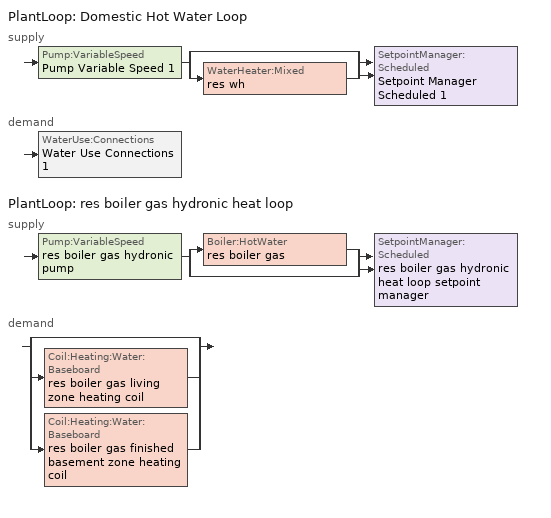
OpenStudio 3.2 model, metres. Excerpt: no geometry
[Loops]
PlantLoop 'Domestic Hot Water Loop'
 supply: Pump:VariableSpeed 'Pump Variable Speed 1' > split
  | bypass
  | WaterHeater:Mixed 'res wh'
  join > SetpointManager:Scheduled 'Setpoint Manager Scheduled 1'
 demand: WaterUse:Connections 'Water Use Connections 1'
PlantLoop 'res boiler gas hydronic heat loop'
 supply: Pump:VariableSpeed 'res boiler gas hydronic pump' > split
  | Boiler:HotWater 'res boiler gas'
  | bypass
  join > SetpointManager:Scheduled 'res boiler gas hydronic heat loop setpoint manager'
 demand: split
  | bypass
  | Coil:Heating:Water:Baseboard 'res boiler gas living zone heating coil'
  | Coil:Heating:Water:Baseboard 'res boiler gas finished basement zone heating coil'
[Sizing:Zone] Zone Cooling Design Supply Air Temperature Input Method=SupplyAirTemperature; Zone Cooling Design Supply Air Temperature {C}=14; Zone Cooling Design Supply Air Temperature Difference {deltaC}=11.11; Zone Heating Design Supply Air Temperature Input Method=SupplyAirTemperature; Zone Heating Design Supply Air Temperature {C}=40; Zone Heating Design Supply Air Temperature Difference {deltaC}=11.11; Zone Cooling Design Supply Air Humidity Ratio {kg-H2O/kg-air}=0.0085; Zone Heating Design Supply Air Humidity Ratio {kg-H2O/kg-air}=0.008; Cooling Design Air Flow Method=DesignDay; Heating Design Air Flow Method=DesignDay; Account for Dedicated Outdoor Air System=No; Dedicated Outdoor Air System Control Strategy=NeutralSupplyAir; Dedicated Outdoor Air Low Setpoint Temperature for Design {C}=autosize; Dedicated Outdoor Air High Setpoint Temperature for Design {C}=autosize
living zone; finished basement zone
[Zone equipment]
living zone: res boiler gas living zone convective water
finished basement zone: res boiler gas finished basement zone convective water
[PlantLoop] Glycol Concentration=0; Load Distribution Scheme=Optimal
Name | Maximum Loop Flow Rate {m3/s} | Plant Loop Volume {m3} | Fluid Type | Maximum Loop Temperature {C} | Minimum Loop Temperature {C} | Minimum Loop Flow Rate {m3/s}
Domestic Hot Water Loop | 0.01 | 0.003
res boiler gas hydronic heat loop |  | Autocalculate | Water | 100 | 0 | 0
[Sizing:Plant] Loop Type=Heating; Sizing Option=NonCoincident; Zone Timesteps in Averaging Window=1; Coincident Sizing Factor Mode=None
Name | Design Loop Exit Temperature {C} | Loop Design Temperature Difference {deltaC}
Domestic Hot Water Loop | 52.6667 | 5.55556
res boiler gas hydronic heat loop | 82.2222 | 11.1111
[Pump:VariableSpeed] Fraction of Motor Inefficiencies to Fluid Stream=0; Coefficient 1 of the Part Load Performance Curve=0; Coefficient 2 of the Part Load Performance Curve=1; Coefficient 3 of the Part Load Performance Curve=0; Coefficient 4 of the Part Load Performance Curve=0; Pump Control Type=Intermittent; Skin Loss Radiative Fraction=0.5; Design Power Sizing Method=PowerPerFlowPerPressure; Design Electric Power per Unit Flow Rate {W/(m3/s)}=348701.1; Design Shaft Power per Unit Flow Rate per Unit Head {W-s/m3-Pa}=1.28205; Design Minimum Flow Rate Fraction=0
Name | Rated Flow Rate {m3/s} | Rated Pump Head {Pa} | Rated Power Consumption {W} | Motor Efficiency
Pump Variable Speed 1 | 0.01 | 1 | 0 | 1
res boiler gas hydronic pump |  | 20000 |  | 0.9
[SetpointManager:Scheduled] Control Variable=Temperature
Name | Schedule
Setpoint Manager Scheduled 1 | dhw temp
res boiler gas hydronic heat loop setpoint manager | res boiler gas hydronic heat supply setpoint
[WaterHeater:Mixed]
res wh: Tank Volume {m3}=0.143846; Setpoint Temperature Schedule=WH Setpoint Temp; Deadband Temperature Difference {deltaC}=2; Maximum Temperature Limit {C}=99; Heater Control Type=Cycle; Heater Maximum Capacity {W}=11722.8; Heater Minimum Capacity {W}=0; Heater Fuel Type=NaturalGas; Heater Thermal Efficiency=0.773298; Off Cycle Parasitic Fuel Consumption Rate {W}=0; Off Cycle Parasitic Fuel Type=Electricity; Off Cycle Parasitic Heat Fraction to Tank=0; On Cycle Parasitic Fuel Consumption Rate {W}=0; On Cycle Parasitic Fuel Type=Electricity; On Cycle Parasitic Heat Fraction to Tank=0; Ambient Temperature Indicator=ThermalZone; Ambient Temperature Thermal Zone=finished basement zone; Off Cycle Loss Coefficient to Ambient Temperature {W/K}=4.15693; Off Cycle Loss Fraction to Thermal Zone=0.64; On Cycle Loss Coefficient to Ambient Temperature {W/K}=4.15693; On Cycle Loss Fraction to Thermal Zone=1; Use Side Effectiveness=1; Source Side Effectiveness=1; Use Side Design Flow Rate {m3/s}=autosize; Source Side Design Flow Rate {m3/s}=autosize; Indirect Water Heating Recovery Time {hr}=1.5; Source Side Flow Control Mode=IndirectHeatPrimarySetpoint
[WaterHeater:Sizing]
res wh: Design Mode=PeakDraw; Time Storage Can Meet Peak Draw {hr}=0.538503; Time for Tank Recovery {hr}=0; Nominal Tank Volume for Autosizing Plant Connections {m3}=1
[WaterUse:Connections]
Water Use Connections 1: Drain Water Heat Exchanger Type=None; Drain Water Heat Exchanger Destination=Plant; Water Use Equipment Name 1=res shower; Water Use Equipment Name 2=res sink; Water Use Equipment Name 3=res bath; Water Use Equipment Name 4=res shower dist; Water Use Equipment Name 5=res sink dist; Water Use Equipment Name 6=res bath dist; Water Use Equipment Name 7=res dw; Water Use Equipment Name 8=res cw
[WaterUse:Equipment:Definition]
Name | Peak Flow Rate {m3/s} | Target Temperature Schedule
res shower | 0.0176332 | fixtures temperature schedule
res sink | 0.0157378 | fixtures temperature schedule
res bath | 0.00441644 | fixtures temperature schedule
res shower dist; res sink dist; res bath dist | 0 | fixtures temperature schedule
res dw | 0.00104011 | res dw temperature schedule
res cw | 0.00629939 | res cw temperature schedule
[OtherEquipment:Definition] Design Level Calculation Method=EquipmentLevel; Fraction Radiant=0; Fraction Lost=0
Name | Design Level {W} | Fraction Latent
res shower | 507081 | 0.487197
res sink | 158036 | 0.312221
res bath | 65146.3 | 0
[EnergyManagementSystem:Sensor]
Name | Output Variable or Output Meter Index Key | Output Variable or Output Meter
res_boiler_gas_hydronic_pump_s | res boiler gas hydronic pump | Pump Electricity Energy
res_ceil_fan_tin_sensor; res_af_1_tin_s | living zone | Zone Mean Air Temperature
res_af_1_tt_s | living zone | Zone Outdoor Air Drybulb Temperature
[Boiler:HotWater]
res boiler gas: Fuel Type=NaturalGas; Nominal Capacity {W}=29307.1; Nominal Thermal Efficiency=0.8; Efficiency Curve Temperature Evaluation Variable=LeavingBoiler; Normalized Boiler Efficiency Curve=NonCondensingBoilerEff; Minimum Part Load Ratio=0; Maximum Part Load Ratio=1; Optimum Part Load Ratio=1; Water Outlet Upper Temperature Limit {C}=99.9; Boiler Flow Mode=LeavingSetpointModulated; Parasitic Electric Load {W}=76; Sizing Factor=1
[Coil:Heating:Water:Baseboard] Heating Design Capacity Method=HeatingDesignCapacity; Heating Design Capacity {W}=29307.1; Heating Design Capacity Per Floor Area {W/m2}=0; Fraction of Autosized Heating Design Capacity=0.8; Convergence Tolerance=0.001
res boiler gas living zone heating coil; res boiler gas finished basement zone heating coil
[ZoneHVAC:Baseboard:Convective:Water] Availability Schedule=Always On Discrete
Name | Heating Coil
res boiler gas living zone convective water | res boiler gas living zone heating coil
res boiler gas finished basement zone convective water | res boiler gas finished basement zone heating coil
[EnergyManagementSystem:Program]
res_infil_1_program: Set p_m = 0.14; Set p_s = 0.22; Set s_m = 270; Set s_s = 370; Set z_m = 9.99744; Set z_s = 6.4486261680000005; Set f_t = (((s_m/z_m)^p_m)*((z_s/s_s)^p_s)); Set Tdiff = res_af_1_tin_s-res_af_1_tt_s; Set dT = @Abs Tdiff; Set c = 0.0676; Set Cs = 0.0875; Set Cw = 0.1284; Set n = 0.67; Set sft = (f_t*0.7000000000000001); Set temp1 = ((c*Cw)*((sft*res_af_vw_s)^(2*n)))^2; Set Qn = (((c*Cs*(dT^n))^2)+temp1)^0.5; Set Tdiff = res_af_1_tin_s-res_af_1_tt_s; Set dT = @Abs Tdiff; Set QWHV = res_infil_1_wh_sch_s*0.0302; Set Qrange = res_infil_1_range_sch_s*0.0472; Set Qdryer = res_infil_1_dryer_sch_s*0.0472; Set Qbath = res_infil_1_bath_sch_s*0.0472; Set QhpwhOut = 0; Set QhpwhIn = 0; Set QductsOut = 0; Set QductsIn = 0; Set Qout = QWHV+Qrange+Qbath+Qdryer+QhpwhOut+QductsOut; Set Qin = QhpwhIn+QductsIn; Set Qu = (@Abs (Qout-Qin)); Set Qb = (@Min Qout Qin); Set faneff_wh = 0.9438948864000002; Set res_infil_1_house_fan_act = (QWHV*300)/faneff_wh*1; Set faneff_sp = 0.4719474432000001; Set res_infil_1_range_fan_act = (Qrange*300)/faneff_sp; Set res_infil_1_bath_fan_act = (Qbath*300)/faneff_sp; Set Q_acctd_for_elsewhere = QhpwhOut+QhpwhIn+QductsOut+QductsIn; Set res_infil_1_flow_act = (((Qu^2)+(Qn^2))^0.5)-Q_acctd_for_elsewhere; Set res_infil_1_flow_act = (@Max res_infil_1_flow_act 0)
[EnergyManagementSystem:OutputVariable]
res boiler gas htg pump:Pumps:Electricity: EMS Variable=unit_1_pumps_h; Type of Data in Variable=Summed; Update Frequency=SystemTimestep; EMS Program or Subroutine=res_boiler_gas_pumps_program; Units=J
[EnergyManagementSystem:ProgramCallingManager]
res boiler gas pump program calling manager: EndOfSystemTimestepBeforeHVACReporting; res_boiler_gas_pumps_program
res ceil fan program calling manager: BeginTimestepBeforePredictor; res_ceil_fan_schedule_program
res af_1 program calling manager: BeginTimestepBeforePredictor; res_infil_1_program; res_nv_1_program
[ElectricEquipment:Definition] Design Level Calculation Method=EquipmentLevel
Name | Design Level {W} | Fraction Latent | Fraction Radiant | Fraction Lost
res dw | 136388 | 0.15 | 0.36 | 0.25
res cw | 70491.5 | 0 | 0.48 | 0.2
res infil_1 house fan; res infil_1 range fan; res infil_1 bath fan | 0 | 0 | 0 | 1
[EnergyManagementSystem:Actuator]
Name | Actuated Component | Actuated Component Type | Actuated Component Control Type
res_ceil_fan_sched_override | res ceil fan master | Schedule:Constant | Schedule Value
res_nv_1_flow_act | res nv_1 flow | Zone Infiltration | Air Exchange Flow Rate
res_infil_1_house_fan_act | res infil_1 house fan | ElectricEquipment | Electricity Rate
res_infil_1_range_fan_act | res infil_1 range fan | ElectricEquipment | Electricity Rate
res_infil_1_bath_fan_act | res infil_1 bath fan | ElectricEquipment | Electricity Rate
res_infil_1_flow_act | res infil_1 flow | Zone Infiltration | Air Exchange Flow Rate
[Schedule:Constant]
Name | Value
dhw temp; WH Setpoint Temp | 52.6667
fixtures temperature schedule | 43.3333
Always On Discrete; res ceil fan master | 1
res boiler gas hydronic heat supply setpoint | 82.2222
res dw temperature schedule; res cw temperature schedule | 52.666
[Curve:Bicubic]
NonCondensingBoilerEff: Coefficient1 Constant=1.11172; Coefficient2 x=0.0786141; Coefficient3 x**2=-0.400426; Coefficient4 y=0; Coefficient5 y**2=-0.000156783; Coefficient6 x*y=0.0093846; Coefficient7 x**3=0.234258; Coefficient8 y**3=1.32927e-06; Coefficient9 x**2*y=-0.0044467; Coefficient10 x*y**2=-1.22498e-05; Minimum Value of x=0.1; Maximum Value of x=1; Minimum Value of y=20; Maximum Value of y=80
